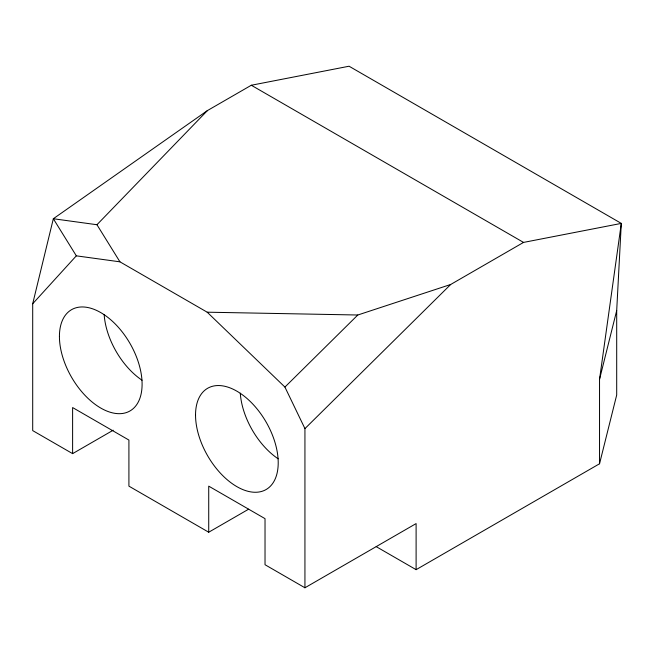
<?xml version="1.0" encoding="UTF-8"?>
<svg xmlns="http://www.w3.org/2000/svg" width="654" height="654" viewBox="0 0 654 654"><rect width="100%" height="100%" fill="white"/><g stroke="black" fill="none" stroke-linecap="round" stroke-linejoin="round"><path stroke-width="0.98" d="M376.197 546.63L416.108 569.667L599.538 463.768L616.697 395L616.697 310.544L621.3 223.398L349.064 66.226L251.308 85.249L207.432 110.575L53.334 218.738L32.7 303.75L32.7 430.602L72.61 453.639L113.199 430.209M599.538 463.768L599.538 379.312L621.3 223.398L523.535 242.413L450.671 284.49L357.795 315.007L207.195 312.195L119.944 261.829L76.322 255.837L53.334 218.738L96.956 224.731L119.944 261.829M599.538 379.312L616.697 310.544M32.7 303.75L76.322 255.837M96.956 224.731L207.432 110.575M248.634 509.188L208.724 532.225L208.724 486.143L265.025 518.647L265.025 564.729L304.936 587.774L304.936 428.615L284.923 387.07L357.795 315.007M304.936 428.615L450.671 284.49M304.936 587.774L416.108 523.584L416.108 569.667M251.308 85.249L523.535 242.413M208.724 532.225L128.912 486.143L128.912 440.06L72.61 407.556L72.61 453.639M207.195 312.195L284.923 387.07M142.057 380.227A58.451 33.746 60 0 1 104.166 314.607M278.171 458.814A58.451 33.746 60 0 1 240.288 393.193M195.538 415.045A58.451 33.746 60 0 0 257.537 492.176A58.451 33.746 60 0 0 257.537 409.502A58.451 33.746 60 0 0 195.538 415.045M59.424 336.458A58.451 33.746 60 0 0 121.423 413.59A58.451 33.746 60 0 0 121.423 330.916A58.451 33.746 60 0 0 59.424 336.458"/></g></svg>
